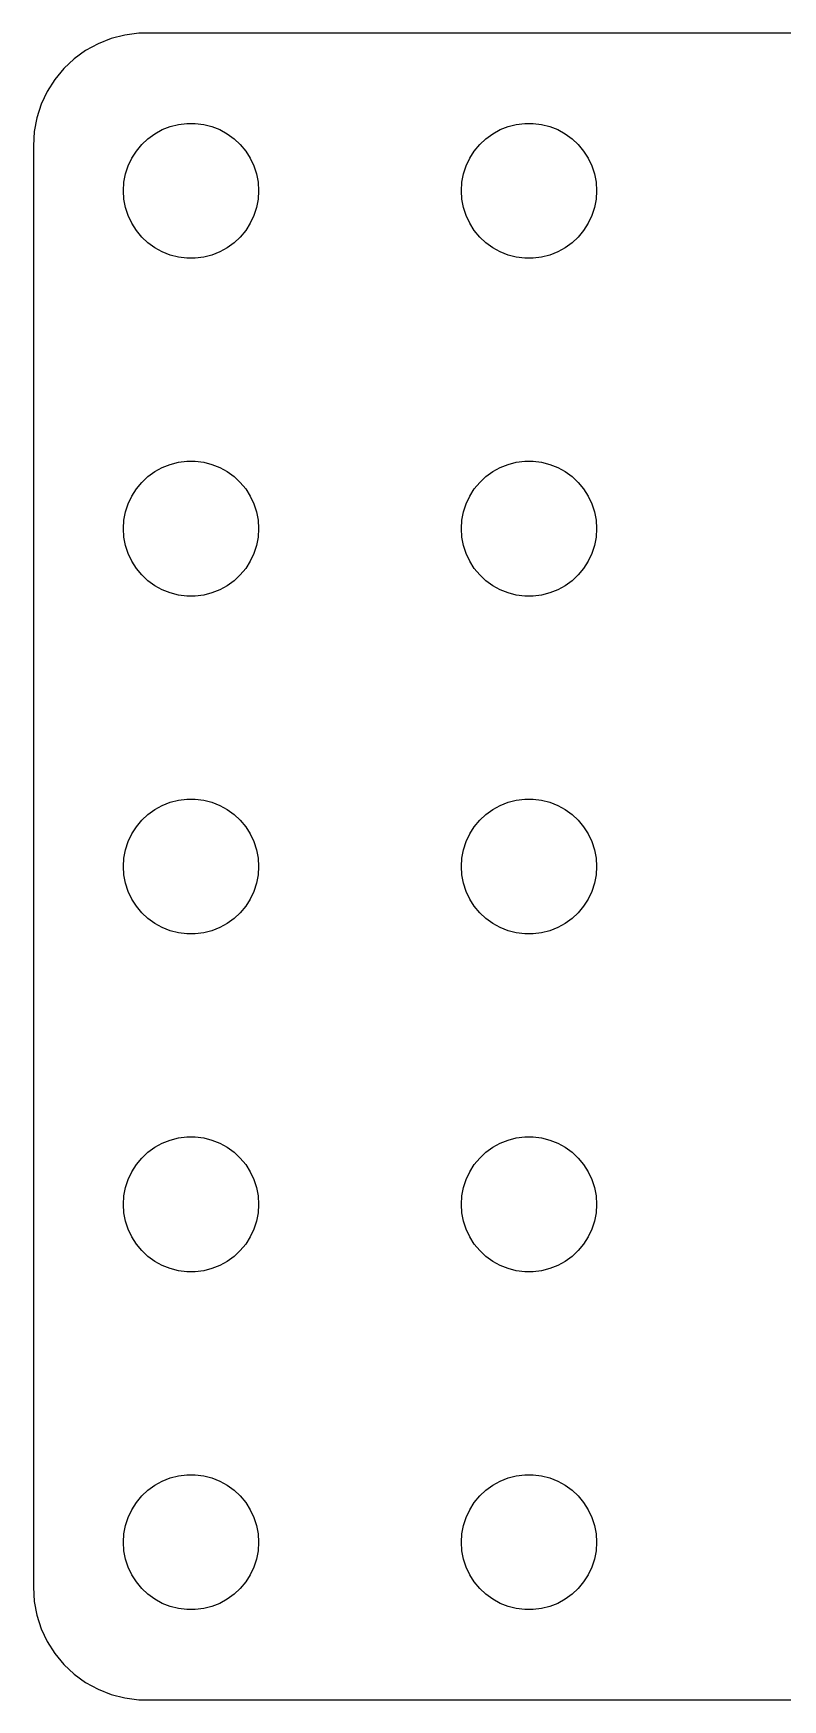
# Model space of a CAD drawing. Header units: metres. Extents: x -37 to 37, y 47 to 205.
# Drawn here: x -37 to -3.7, y 47 to 121 of the extents above; entities that cross this region are included whole.
import ezdxf

# ---------------------------------------------------------------- set-up
doc = ezdxf.new("R2010")
doc.units = ezdxf.units.M

msp = doc.modelspace()

# ---------------------------------------------------------------- linework, layer by layer
for p, q in [((-33.5451, 120.755), (-34.1289, 120.524)), ((-32.9369, 120.911), (-33.5451, 120.755)), ((-32.3139, 120.99), (-32.9369, 120.911)), ((32.3139, 120.99), (-32.3139, 120.99)), ((-35.1871, 119.853), (-35.6448, 119.423)), ((-34.6791, 120.222), (-35.1871, 119.853)), ((-34.1289, 120.524), (-34.6791, 120.222)), ((-35.6448, 119.423), (-36.0451, 118.939)), ((-36.3815, 118.409), (-36.6489, 117.841)), ((-36.0451, 118.939), (-36.3815, 118.409)), ((-36.6489, 117.841), (-36.8429, 117.243)), ((-36.8429, 117.243), (-36.9606, 116.627)), ((-30.927, 116.853), (-30.5621, 116.947)), ((-30.5621, 116.947), (-30.1884, 116.994)), ((-30.1884, 116.994), (-29.8116, 116.994)), ((-29.8116, 116.994), (-29.4379, 116.947)), ((-29.4379, 116.947), (-29.0729, 116.853)), ((-15.927, 116.853), (-15.5621, 116.947)), ((-15.5621, 116.947), (-15.1884, 116.994)), ((-15.1884, 116.994), (-14.8116, 116.994)), ((-14.8116, 116.994), (-14.4379, 116.947)), ((-14.4379, 116.947), (-14.0729, 116.853)), ((-36.9606, 116.627), (-37, 116)), ((-32.1869, 116.054), (-31.9123, 116.312)), ((-31.9123, 116.312), (-31.6075, 116.533)), ((-31.6075, 116.533), (-31.2773, 116.714)), ((-31.2773, 116.714), (-30.927, 116.853)), ((-29.0729, 116.853), (-28.7227, 116.714)), ((-28.7227, 116.714), (-28.3925, 116.533)), ((-28.3925, 116.533), (-28.0877, 116.312)), ((-28.0877, 116.312), (-27.8131, 116.054)), ((-17.1869, 116.054), (-16.9123, 116.312)), ((-16.9123, 116.312), (-16.6075, 116.533)), ((-16.6075, 116.533), (-16.2773, 116.714)), ((-16.2773, 116.714), (-15.927, 116.853)), ((-14.0729, 116.853), (-13.7227, 116.714)), ((-13.7227, 116.714), (-13.3925, 116.533)), ((-13.3925, 116.533), (-13.0877, 116.312)), ((-13.0877, 116.312), (-12.8131, 116.054)), ((-37, 116), (-37, 52)), ((-32.7893, 115.104), (-32.6289, 115.445)), ((-32.6289, 115.445), (-32.427, 115.763)), ((-32.427, 115.763), (-32.1869, 116.054)), ((-27.8131, 116.054), (-27.5729, 115.763)), ((-27.5729, 115.763), (-27.3711, 115.445)), ((-27.3711, 115.445), (-27.2107, 115.104)), ((-17.7893, 115.104), (-17.6289, 115.445)), ((-17.6289, 115.445), (-17.427, 115.763)), ((-17.427, 115.763), (-17.1869, 116.054)), ((-12.8131, 116.054), (-12.5729, 115.763)), ((-12.5729, 115.763), (-12.3711, 115.445)), ((-12.3711, 115.445), (-12.2107, 115.104)), ((-32.9763, 114.376), (-32.9057, 114.746)), ((-32.9057, 114.746), (-32.7893, 115.104)), ((-27.2107, 115.104), (-27.0942, 114.746)), ((-27.0942, 114.746), (-27.0237, 114.376)), ((-17.9763, 114.376), (-17.9057, 114.746)), ((-17.9057, 114.746), (-17.7893, 115.104)), ((-12.2107, 115.104), (-12.0942, 114.746)), ((-12.0942, 114.746), (-12.0237, 114.376)), ((-33, 114), (-32.9763, 114.376)), ((-32.9763, 113.624), (-33, 114)), ((-27.0237, 114.376), (-27, 114)), ((-27, 114), (-27.0237, 113.624)), ((-18, 114), (-17.9763, 114.376)), ((-17.9763, 113.624), (-18, 114)), ((-12.0237, 114.376), (-12, 114)), ((-12, 114), (-12.0237, 113.624)), ((-32.9057, 113.254), (-32.9763, 113.624)), ((-32.7893, 112.896), (-32.9057, 113.254)), ((-27.0942, 113.254), (-27.2107, 112.896)), ((-27.0237, 113.624), (-27.0942, 113.254)), ((-17.9057, 113.254), (-17.9763, 113.624)), ((-17.7893, 112.896), (-17.9057, 113.254)), ((-12.0942, 113.254), (-12.2107, 112.896)), ((-12.0237, 113.624), (-12.0942, 113.254)), ((-32.6289, 112.555), (-32.7893, 112.896)), ((-32.427, 112.237), (-32.6289, 112.555)), ((-27.3711, 112.555), (-27.5729, 112.237)), ((-27.2107, 112.896), (-27.3711, 112.555)), ((-17.6289, 112.555), (-17.7893, 112.896)), ((-17.427, 112.237), (-17.6289, 112.555)), ((-12.3711, 112.555), (-12.5729, 112.237)), ((-12.2107, 112.896), (-12.3711, 112.555)), ((-32.1869, 111.946), (-32.427, 112.237)), ((-31.9123, 111.688), (-32.1869, 111.946)), ((-27.8131, 111.946), (-28.0877, 111.688)), ((-27.5729, 112.237), (-27.8131, 111.946)), ((-17.1869, 111.946), (-17.427, 112.237)), ((-16.9123, 111.688), (-17.1869, 111.946)), ((-12.8131, 111.946), (-13.0877, 111.688)), ((-12.5729, 112.237), (-12.8131, 111.946)), ((-31.6075, 111.467), (-31.9123, 111.688)), ((-31.2773, 111.286), (-31.6075, 111.467)), ((-30.927, 111.147), (-31.2773, 111.286)), ((-30.5621, 111.053), (-30.927, 111.147)), ((-30.1884, 111.006), (-30.5621, 111.053)), ((-29.8116, 111.006), (-30.1884, 111.006)), ((-29.4379, 111.053), (-29.8116, 111.006)), ((-29.0729, 111.147), (-29.4379, 111.053)), ((-28.7227, 111.286), (-29.0729, 111.147)), ((-28.3925, 111.467), (-28.7227, 111.286)), ((-28.0877, 111.688), (-28.3925, 111.467)), ((-16.6075, 111.467), (-16.9123, 111.688)), ((-16.2773, 111.286), (-16.6075, 111.467)), ((-15.927, 111.147), (-16.2773, 111.286)), ((-15.5621, 111.053), (-15.927, 111.147)), ((-15.1884, 111.006), (-15.5621, 111.053)), ((-14.8116, 111.006), (-15.1884, 111.006)), ((-14.4379, 111.053), (-14.8116, 111.006)), ((-14.0729, 111.147), (-14.4379, 111.053)), ((-13.7227, 111.286), (-14.0729, 111.147)), ((-13.3925, 111.467), (-13.7227, 111.286)), ((-13.0877, 111.688), (-13.3925, 111.467)), ((-31.9123, 101.312), (-31.6075, 101.533)), ((-31.6075, 101.533), (-31.2773, 101.714)), ((-31.2773, 101.714), (-30.927, 101.853)), ((-30.927, 101.853), (-30.5621, 101.947)), ((-30.5621, 101.947), (-30.1884, 101.994)), ((-30.1884, 101.994), (-29.8116, 101.994)), ((-29.8116, 101.994), (-29.4379, 101.947)), ((-29.4379, 101.947), (-29.0729, 101.853)), ((-29.0729, 101.853), (-28.7227, 101.714)), ((-28.7227, 101.714), (-28.3925, 101.533)), ((-28.3925, 101.533), (-28.0877, 101.312)), ((-16.9123, 101.312), (-16.6075, 101.533)), ((-16.6075, 101.533), (-16.2773, 101.714)), ((-16.2773, 101.714), (-15.927, 101.853)), ((-15.927, 101.853), (-15.5621, 101.947)), ((-15.5621, 101.947), (-15.1884, 101.994)), ((-15.1884, 101.994), (-14.8116, 101.994)), ((-14.8116, 101.994), (-14.4379, 101.947)), ((-14.4379, 101.947), (-14.0729, 101.853)), ((-14.0729, 101.853), (-13.7227, 101.714)), ((-13.7227, 101.714), (-13.3925, 101.533)), ((-13.3925, 101.533), (-13.0877, 101.312)), ((-32.6289, 100.445), (-32.427, 100.763)), ((-32.427, 100.763), (-32.1869, 101.054)), ((-32.1869, 101.054), (-31.9123, 101.312)), ((-28.0877, 101.312), (-27.8131, 101.054)), ((-27.8131, 101.054), (-27.5729, 100.763)), ((-27.5729, 100.763), (-27.3711, 100.445)), ((-17.6289, 100.445), (-17.427, 100.763)), ((-17.427, 100.763), (-17.1869, 101.054)), ((-17.1869, 101.054), (-16.9123, 101.312)), ((-13.0877, 101.312), (-12.8131, 101.054)), ((-12.8131, 101.054), (-12.5729, 100.763)), ((-12.5729, 100.763), (-12.3711, 100.445)), ((-32.9057, 99.7461), (-32.7893, 100.104)), ((-32.7893, 100.104), (-32.6289, 100.445)), ((-27.3711, 100.445), (-27.2107, 100.104)), ((-27.2107, 100.104), (-27.0942, 99.7461)), ((-17.9057, 99.7461), (-17.7893, 100.104)), ((-17.7893, 100.104), (-17.6289, 100.445)), ((-12.3711, 100.445), (-12.2107, 100.104)), ((-12.2107, 100.104), (-12.0942, 99.7461)), ((-33, 99), (-32.9763, 99.376)), ((-32.9763, 99.376), (-32.9057, 99.7461)), ((-27.0942, 99.7461), (-27.0237, 99.376)), ((-27.0237, 99.376), (-27, 99)), ((-18, 99), (-17.9763, 99.376)), ((-17.9763, 99.376), (-17.9057, 99.7461)), ((-12.0942, 99.7461), (-12.0237, 99.376)), ((-12.0237, 99.376), (-12, 99)), ((-32.9763, 98.624), (-33, 99)), ((-32.9057, 98.2539), (-32.9763, 98.624)), ((-27.0237, 98.624), (-27.0942, 98.2539)), ((-27, 99), (-27.0237, 98.624)), ((-17.9763, 98.624), (-18, 99)), ((-17.9057, 98.2539), (-17.9763, 98.624)), ((-12.0237, 98.624), (-12.0942, 98.2539)), ((-12, 99), (-12.0237, 98.624)), ((-32.7893, 97.8956), (-32.9057, 98.2539)), ((-32.6289, 97.5547), (-32.7893, 97.8956)), ((-27.2107, 97.8956), (-27.3711, 97.5547)), ((-27.0942, 98.2539), (-27.2107, 97.8956)), ((-17.7893, 97.8956), (-17.9057, 98.2539)), ((-17.6289, 97.5547), (-17.7893, 97.8956)), ((-12.2107, 97.8956), (-12.3711, 97.5547)), ((-12.0942, 98.2539), (-12.2107, 97.8956)), ((-32.427, 97.2366), (-32.6289, 97.5547)), ((-32.1869, 96.9464), (-32.427, 97.2366)), ((-31.9123, 96.6884), (-32.1869, 96.9464)), ((-27.8131, 96.9464), (-28.0877, 96.6884)), ((-27.5729, 97.2366), (-27.8131, 96.9464)), ((-27.3711, 97.5547), (-27.5729, 97.2366)), ((-17.427, 97.2366), (-17.6289, 97.5547)), ((-17.1869, 96.9464), (-17.427, 97.2366)), ((-16.9123, 96.6884), (-17.1869, 96.9464)), ((-12.8131, 96.9464), (-13.0877, 96.6884)), ((-12.5729, 97.2366), (-12.8131, 96.9464)), ((-12.3711, 97.5547), (-12.5729, 97.2366)), ((-31.6075, 96.467), (-31.9123, 96.6884)), ((-31.2773, 96.2855), (-31.6075, 96.467)), ((-30.927, 96.1468), (-31.2773, 96.2855)), ((-28.7227, 96.2855), (-29.0729, 96.1468)), ((-28.3925, 96.467), (-28.7227, 96.2855)), ((-28.0877, 96.6884), (-28.3925, 96.467)), ((-16.6075, 96.467), (-16.9123, 96.6884)), ((-16.2773, 96.2855), (-16.6075, 96.467)), ((-15.927, 96.1468), (-16.2773, 96.2855)), ((-13.7227, 96.2855), (-14.0729, 96.1468)), ((-13.3925, 96.467), (-13.7227, 96.2855)), ((-13.0877, 96.6884), (-13.3925, 96.467)), ((-30.5621, 96.0531), (-30.927, 96.1468)), ((-30.1884, 96.0059), (-30.5621, 96.0531)), ((-29.8116, 96.0059), (-30.1884, 96.0059)), ((-29.4379, 96.0531), (-29.8116, 96.0059)), ((-29.0729, 96.1468), (-29.4379, 96.0531)), ((-15.5621, 96.0531), (-15.927, 96.1468)), ((-15.1884, 96.0059), (-15.5621, 96.0531)), ((-14.8116, 96.0059), (-15.1884, 96.0059)), ((-14.4379, 96.0531), (-14.8116, 96.0059)), ((-14.0729, 96.1468), (-14.4379, 96.0531)), ((-31.6075, 86.533), (-31.2773, 86.7145)), ((-31.2773, 86.7145), (-30.927, 86.8532)), ((-30.927, 86.8532), (-30.5621, 86.9469)), ((-30.5621, 86.9469), (-30.1884, 86.9941)), ((-30.1884, 86.9941), (-29.8116, 86.9941)), ((-29.8116, 86.9941), (-29.4379, 86.9469)), ((-29.4379, 86.9469), (-29.0729, 86.8532)), ((-29.0729, 86.8532), (-28.7227, 86.7145)), ((-28.7227, 86.7145), (-28.3925, 86.533)), ((-16.6075, 86.533), (-16.2773, 86.7145)), ((-16.2773, 86.7145), (-15.927, 86.8532)), ((-15.927, 86.8532), (-15.5621, 86.9469)), ((-15.5621, 86.9469), (-15.1884, 86.9941)), ((-15.1884, 86.9941), (-14.8116, 86.9941)), ((-14.8116, 86.9941), (-14.4379, 86.9469)), ((-14.4379, 86.9469), (-14.0729, 86.8532)), ((-14.0729, 86.8532), (-13.7227, 86.7145)), ((-13.7227, 86.7145), (-13.3925, 86.533)), ((-32.427, 85.7634), (-32.1869, 86.0536)), ((-32.1869, 86.0536), (-31.9123, 86.3115)), ((-31.9123, 86.3115), (-31.6075, 86.533)), ((-28.3925, 86.533), (-28.0877, 86.3115)), ((-28.0877, 86.3115), (-27.8131, 86.0536)), ((-27.8131, 86.0536), (-27.5729, 85.7634)), ((-17.427, 85.7634), (-17.1869, 86.0536)), ((-17.1869, 86.0536), (-16.9123, 86.3115)), ((-16.9123, 86.3115), (-16.6075, 86.533)), ((-13.3925, 86.533), (-13.0877, 86.3115)), ((-13.0877, 86.3115), (-12.8131, 86.0536)), ((-12.8131, 86.0536), (-12.5729, 85.7634)), ((-32.9057, 84.7461), (-32.7893, 85.1044)), ((-32.7893, 85.1044), (-32.6289, 85.4453)), ((-32.6289, 85.4453), (-32.427, 85.7634)), ((-27.5729, 85.7634), (-27.3711, 85.4453)), ((-27.3711, 85.4453), (-27.2107, 85.1044)), ((-27.2107, 85.1044), (-27.0942, 84.7461)), ((-17.9057, 84.7461), (-17.7893, 85.1044)), ((-17.7893, 85.1044), (-17.6289, 85.4453)), ((-17.6289, 85.4453), (-17.427, 85.7634)), ((-12.5729, 85.7634), (-12.3711, 85.4453)), ((-12.3711, 85.4453), (-12.2107, 85.1044)), ((-12.2107, 85.1044), (-12.0942, 84.7461)), ((-33, 84), (-32.9763, 84.376)), ((-32.9763, 84.376), (-32.9057, 84.7461)), ((-27.0942, 84.7461), (-27.0237, 84.376)), ((-27.0237, 84.376), (-27, 84)), ((-18, 84), (-17.9763, 84.376)), ((-17.9763, 84.376), (-17.9057, 84.7461)), ((-12.0942, 84.7461), (-12.0237, 84.376)), ((-12.0237, 84.376), (-12, 84)), ((-32.9763, 83.624), (-33, 84)), ((-32.9057, 83.2539), (-32.9763, 83.624)), ((-27.0237, 83.624), (-27.0942, 83.2539)), ((-27, 84), (-27.0237, 83.624)), ((-17.9763, 83.624), (-18, 84)), ((-17.9057, 83.2539), (-17.9763, 83.624)), ((-12.0237, 83.624), (-12.0942, 83.2539)), ((-12, 84), (-12.0237, 83.624)), ((-32.7893, 82.8956), (-32.9057, 83.2539)), ((-32.6289, 82.5547), (-32.7893, 82.8956)), ((-27.2107, 82.8956), (-27.3711, 82.5547)), ((-27.0942, 83.2539), (-27.2107, 82.8956)), ((-17.7893, 82.8956), (-17.9057, 83.2539)), ((-17.6289, 82.5547), (-17.7893, 82.8956)), ((-12.2107, 82.8956), (-12.3711, 82.5547)), ((-12.0942, 83.2539), (-12.2107, 82.8956)), ((-32.427, 82.2366), (-32.6289, 82.5547)), ((-32.1869, 81.9464), (-32.427, 82.2366)), ((-27.5729, 82.2366), (-27.8131, 81.9464)), ((-27.3711, 82.5547), (-27.5729, 82.2366)), ((-17.427, 82.2366), (-17.6289, 82.5547)), ((-17.1869, 81.9464), (-17.427, 82.2366)), ((-12.5729, 82.2366), (-12.8131, 81.9464)), ((-12.3711, 82.5547), (-12.5729, 82.2366)), ((-31.9123, 81.6885), (-32.1869, 81.9464)), ((-31.6075, 81.467), (-31.9123, 81.6885)), ((-31.2773, 81.2855), (-31.6075, 81.467)), ((-28.3925, 81.467), (-28.7227, 81.2855)), ((-28.0877, 81.6885), (-28.3925, 81.467)), ((-27.8131, 81.9464), (-28.0877, 81.6885)), ((-16.9123, 81.6885), (-17.1869, 81.9464)), ((-16.6075, 81.467), (-16.9123, 81.6885)), ((-16.2773, 81.2855), (-16.6075, 81.467)), ((-13.3925, 81.467), (-13.7227, 81.2855)), ((-13.0877, 81.6885), (-13.3925, 81.467)), ((-12.8131, 81.9464), (-13.0877, 81.6885)), ((-30.927, 81.1468), (-31.2773, 81.2855)), ((-30.5621, 81.0531), (-30.927, 81.1468)), ((-30.1884, 81.0059), (-30.5621, 81.0531)), ((-29.8116, 81.0059), (-30.1884, 81.0059)), ((-29.4379, 81.0531), (-29.8116, 81.0059)), ((-29.0729, 81.1468), (-29.4379, 81.0531)), ((-28.7227, 81.2855), (-29.0729, 81.1468)), ((-15.927, 81.1468), (-16.2773, 81.2855)), ((-15.5621, 81.0531), (-15.927, 81.1468)), ((-15.1884, 81.0059), (-15.5621, 81.0531)), ((-14.8116, 81.0059), (-15.1884, 81.0059)), ((-14.4379, 81.0531), (-14.8116, 81.0059)), ((-14.0729, 81.1468), (-14.4379, 81.0531)), ((-13.7227, 81.2855), (-14.0729, 81.1468)), ((-31.2773, 71.7145), (-30.927, 71.8532)), ((-30.927, 71.8532), (-30.5621, 71.9469)), ((-30.5621, 71.9469), (-30.1884, 71.9941)), ((-30.1884, 71.9941), (-29.8116, 71.9941)), ((-29.8116, 71.9941), (-29.4379, 71.9469)), ((-29.4379, 71.9469), (-29.0729, 71.8532)), ((-29.0729, 71.8532), (-28.7227, 71.7145)), ((-16.2773, 71.7145), (-15.927, 71.8532)), ((-15.927, 71.8532), (-15.5621, 71.9469)), ((-15.5621, 71.9469), (-15.1884, 71.9941)), ((-15.1884, 71.9941), (-14.8116, 71.9941)), ((-14.8116, 71.9941), (-14.4379, 71.9469)), ((-14.4379, 71.9469), (-14.0729, 71.8532)), ((-14.0729, 71.8532), (-13.7227, 71.7145)), ((-32.427, 70.7634), (-32.1869, 71.0536)), ((-32.1869, 71.0536), (-31.9123, 71.3116)), ((-31.9123, 71.3116), (-31.6075, 71.533)), ((-31.6075, 71.533), (-31.2773, 71.7145)), ((-28.7227, 71.7145), (-28.3925, 71.533)), ((-28.3925, 71.533), (-28.0877, 71.3116)), ((-28.0877, 71.3116), (-27.8131, 71.0536)), ((-27.8131, 71.0536), (-27.5729, 70.7634)), ((-17.427, 70.7634), (-17.1869, 71.0536)), ((-17.1869, 71.0536), (-16.9123, 71.3116)), ((-16.9123, 71.3116), (-16.6075, 71.533)), ((-16.6075, 71.533), (-16.2773, 71.7145)), ((-13.7227, 71.7145), (-13.3925, 71.533)), ((-13.3925, 71.533), (-13.0877, 71.3116)), ((-13.0877, 71.3116), (-12.8131, 71.0536)), ((-12.8131, 71.0536), (-12.5729, 70.7634)), ((-32.7893, 70.1044), (-32.6289, 70.4453)), ((-32.6289, 70.4453), (-32.427, 70.7634)), ((-27.5729, 70.7634), (-27.3711, 70.4453)), ((-27.3711, 70.4453), (-27.2107, 70.1044)), ((-17.7893, 70.1044), (-17.6289, 70.4453)), ((-17.6289, 70.4453), (-17.427, 70.7634)), ((-12.5729, 70.7634), (-12.3711, 70.4453)), ((-12.3711, 70.4453), (-12.2107, 70.1044)), ((-32.9763, 69.376), (-32.9057, 69.7461)), ((-32.9057, 69.7461), (-32.7893, 70.1044)), ((-27.2107, 70.1044), (-27.0942, 69.7461)), ((-27.0942, 69.7461), (-27.0237, 69.376)), ((-17.9763, 69.376), (-17.9057, 69.7461)), ((-17.9057, 69.7461), (-17.7893, 70.1044)), ((-12.2107, 70.1044), (-12.0942, 69.7461)), ((-12.0942, 69.7461), (-12.0237, 69.376)), ((-33, 69), (-32.9763, 69.376)), ((-32.9763, 68.624), (-33, 69)), ((-27.0237, 69.376), (-27, 69)), ((-27, 69), (-27.0237, 68.624)), ((-18, 69), (-17.9763, 69.376)), ((-17.9763, 68.624), (-18, 69)), ((-12.0237, 69.376), (-12, 69)), ((-12, 69), (-12.0237, 68.624)), ((-32.9057, 68.2539), (-32.9763, 68.624)), ((-32.7893, 67.8956), (-32.9057, 68.2539)), ((-27.0942, 68.2539), (-27.2107, 67.8956)), ((-27.0237, 68.624), (-27.0942, 68.2539)), ((-17.9057, 68.2539), (-17.9763, 68.624)), ((-17.7893, 67.8956), (-17.9057, 68.2539)), ((-12.0942, 68.2539), (-12.2107, 67.8956)), ((-12.0237, 68.624), (-12.0942, 68.2539)), ((-32.6289, 67.5547), (-32.7893, 67.8956)), ((-32.427, 67.2366), (-32.6289, 67.5547)), ((-27.3711, 67.5547), (-27.5729, 67.2366)), ((-27.2107, 67.8956), (-27.3711, 67.5547)), ((-17.6289, 67.5547), (-17.7893, 67.8956)), ((-17.427, 67.2366), (-17.6289, 67.5547)), ((-12.3711, 67.5547), (-12.5729, 67.2366)), ((-12.2107, 67.8956), (-12.3711, 67.5547)), ((-32.1869, 66.9464), (-32.427, 67.2366)), ((-31.9123, 66.6885), (-32.1869, 66.9464)), ((-31.6075, 66.467), (-31.9123, 66.6885)), ((-28.0877, 66.6885), (-28.3925, 66.467)), ((-27.8131, 66.9464), (-28.0877, 66.6885)), ((-27.5729, 67.2366), (-27.8131, 66.9464)), ((-17.1869, 66.9464), (-17.427, 67.2366)), ((-16.9123, 66.6885), (-17.1869, 66.9464)), ((-16.6075, 66.467), (-16.9123, 66.6885)), ((-13.0877, 66.6885), (-13.3925, 66.467)), ((-12.8131, 66.9464), (-13.0877, 66.6885)), ((-12.5729, 67.2366), (-12.8131, 66.9464)), ((-31.2773, 66.2855), (-31.6075, 66.467)), ((-30.927, 66.1468), (-31.2773, 66.2855)), ((-30.5621, 66.0531), (-30.927, 66.1468)), ((-30.1884, 66.0059), (-30.5621, 66.0531)), ((-29.8116, 66.0059), (-30.1884, 66.0059)), ((-29.4379, 66.0531), (-29.8116, 66.0059)), ((-29.0729, 66.1468), (-29.4379, 66.0531)), ((-28.7227, 66.2855), (-29.0729, 66.1468)), ((-28.3925, 66.467), (-28.7227, 66.2855)), ((-16.2773, 66.2855), (-16.6075, 66.467)), ((-15.927, 66.1468), (-16.2773, 66.2855)), ((-15.5621, 66.0531), (-15.927, 66.1468)), ((-15.1884, 66.0059), (-15.5621, 66.0531)), ((-14.8116, 66.0059), (-15.1884, 66.0059)), ((-14.4379, 66.0531), (-14.8116, 66.0059)), ((-14.0729, 66.1468), (-14.4379, 66.0531)), ((-13.7227, 66.2855), (-14.0729, 66.1468)), ((-13.3925, 66.467), (-13.7227, 66.2855)), ((-30.5621, 56.9469), (-30.1884, 56.9941)), ((-30.1884, 56.9941), (-29.8116, 56.9941)), ((-29.8116, 56.9941), (-29.4379, 56.9469)), ((-15.5621, 56.9469), (-15.1884, 56.9941)), ((-15.1884, 56.9941), (-14.8116, 56.9941)), ((-14.8116, 56.9941), (-14.4379, 56.9469)), ((-32.1869, 56.0536), (-31.9123, 56.3116)), ((-31.9123, 56.3116), (-31.6075, 56.533)), ((-31.6075, 56.533), (-31.2773, 56.7145)), ((-31.2773, 56.7145), (-30.927, 56.8532)), ((-30.927, 56.8532), (-30.5621, 56.9469)), ((-29.4379, 56.9469), (-29.0729, 56.8532)), ((-29.0729, 56.8532), (-28.7227, 56.7145)), ((-28.7227, 56.7145), (-28.3925, 56.533)), ((-28.3925, 56.533), (-28.0877, 56.3116)), ((-28.0877, 56.3116), (-27.8131, 56.0536)), ((-17.1869, 56.0536), (-16.9123, 56.3116)), ((-16.9123, 56.3116), (-16.6075, 56.533)), ((-16.6075, 56.533), (-16.2773, 56.7145)), ((-16.2773, 56.7145), (-15.927, 56.8532)), ((-15.927, 56.8532), (-15.5621, 56.9469)), ((-14.4379, 56.9469), (-14.0729, 56.8532)), ((-14.0729, 56.8532), (-13.7227, 56.7145)), ((-13.7227, 56.7145), (-13.3925, 56.533)), ((-13.3925, 56.533), (-13.0877, 56.3116)), ((-13.0877, 56.3116), (-12.8131, 56.0536)), ((-32.6289, 55.4453), (-32.427, 55.7634)), ((-32.427, 55.7634), (-32.1869, 56.0536)), ((-27.8131, 56.0536), (-27.5729, 55.7634)), ((-27.5729, 55.7634), (-27.3711, 55.4453)), ((-17.6289, 55.4453), (-17.427, 55.7634)), ((-17.427, 55.7634), (-17.1869, 56.0536)), ((-12.8131, 56.0536), (-12.5729, 55.7634)), ((-12.5729, 55.7634), (-12.3711, 55.4453)), ((-32.9763, 54.376), (-32.9057, 54.7461)), ((-32.9057, 54.7461), (-32.7893, 55.1044)), ((-32.7893, 55.1044), (-32.6289, 55.4453)), ((-27.3711, 55.4453), (-27.2107, 55.1044)), ((-27.2107, 55.1044), (-27.0942, 54.7461)), ((-27.0942, 54.7461), (-27.0237, 54.376)), ((-17.9763, 54.376), (-17.9057, 54.7461)), ((-17.9057, 54.7461), (-17.7893, 55.1044)), ((-17.7893, 55.1044), (-17.6289, 55.4453)), ((-12.3711, 55.4453), (-12.2107, 55.1044)), ((-12.2107, 55.1044), (-12.0942, 54.7461)), ((-12.0942, 54.7461), (-12.0237, 54.376)), ((-33, 54), (-32.9763, 54.376)), ((-27.0237, 54.376), (-27, 54)), ((-18, 54), (-17.9763, 54.376)), ((-12.0237, 54.376), (-12, 54)), ((-32.9763, 53.624), (-33, 54)), ((-32.9057, 53.2539), (-32.9763, 53.624)), ((-27.0237, 53.624), (-27.0942, 53.2539)), ((-27, 54), (-27.0237, 53.624)), ((-17.9763, 53.624), (-18, 54)), ((-17.9057, 53.2539), (-17.9763, 53.624)), ((-12.0237, 53.624), (-12.0942, 53.2539)), ((-12, 54), (-12.0237, 53.624)), ((-32.7893, 52.8956), (-32.9057, 53.2539)), ((-32.6289, 52.5547), (-32.7893, 52.8956)), ((-32.427, 52.2366), (-32.6289, 52.5547)), ((-27.3711, 52.5547), (-27.5729, 52.2366)), ((-27.2107, 52.8956), (-27.3711, 52.5547)), ((-27.0942, 53.2539), (-27.2107, 52.8956)), ((-17.7893, 52.8956), (-17.9057, 53.2539)), ((-17.6289, 52.5547), (-17.7893, 52.8956)), ((-17.427, 52.2366), (-17.6289, 52.5547)), ((-12.3711, 52.5547), (-12.5729, 52.2366)), ((-12.2107, 52.8956), (-12.3711, 52.5547)), ((-12.0942, 53.2539), (-12.2107, 52.8956)), ((-37, 52), (-36.9606, 51.3733)), ((-32.1869, 51.9464), (-32.427, 52.2366)), ((-31.9123, 51.6885), (-32.1869, 51.9464)), ((-27.8131, 51.9464), (-28.0877, 51.6885)), ((-27.5729, 52.2366), (-27.8131, 51.9464)), ((-17.1869, 51.9464), (-17.427, 52.2366)), ((-16.9123, 51.6885), (-17.1869, 51.9464)), ((-12.8131, 51.9464), (-13.0877, 51.6885)), ((-12.5729, 52.2366), (-12.8131, 51.9464)), ((-36.9606, 51.3733), (-36.8429, 50.7566)), ((-31.6075, 51.467), (-31.9123, 51.6885)), ((-31.2773, 51.2855), (-31.6075, 51.467)), ((-30.927, 51.1468), (-31.2773, 51.2855)), ((-30.5621, 51.0531), (-30.927, 51.1468)), ((-30.1884, 51.0059), (-30.5621, 51.0531)), ((-29.4379, 51.0531), (-29.8116, 51.0059)), ((-29.0729, 51.1468), (-29.4379, 51.0531)), ((-28.7227, 51.2855), (-29.0729, 51.1468)), ((-28.3925, 51.467), (-28.7227, 51.2855)), ((-28.0877, 51.6885), (-28.3925, 51.467)), ((-16.6075, 51.467), (-16.9123, 51.6885)), ((-16.2773, 51.2855), (-16.6075, 51.467)), ((-15.927, 51.1468), (-16.2773, 51.2855)), ((-15.5621, 51.0531), (-15.927, 51.1468)), ((-15.1884, 51.0059), (-15.5621, 51.0531)), ((-14.4379, 51.0531), (-14.8116, 51.0059)), ((-14.0729, 51.1468), (-14.4379, 51.0531)), ((-13.7227, 51.2855), (-14.0729, 51.1468)), ((-13.3925, 51.467), (-13.7227, 51.2855)), ((-13.0877, 51.6885), (-13.3925, 51.467)), ((-36.8429, 50.7566), (-36.6489, 50.1594)), ((-29.8116, 51.0059), (-30.1884, 51.0059)), ((-14.8116, 51.0059), (-15.1884, 51.0059)), ((-36.6489, 50.1594), (-36.3815, 49.5912)), ((-36.3815, 49.5912), (-36.0451, 49.0611)), ((-36.0451, 49.0611), (-35.6448, 48.5773)), ((-35.6448, 48.5773), (-35.1871, 48.1474)), ((-35.1871, 48.1474), (-34.6791, 47.7784)), ((-34.6791, 47.7784), (-34.1289, 47.4759)), ((-34.1289, 47.4759), (-33.5451, 47.2447)), ((-33.5451, 47.2447), (-32.9369, 47.0886)), ((-32.9369, 47.0886), (-32.3139, 47.0099)), ((-32.3139, 47.0099), (32.3139, 47.0099))]:
    msp.add_line(p, q)

doc.saveas('drawing.dxf')
